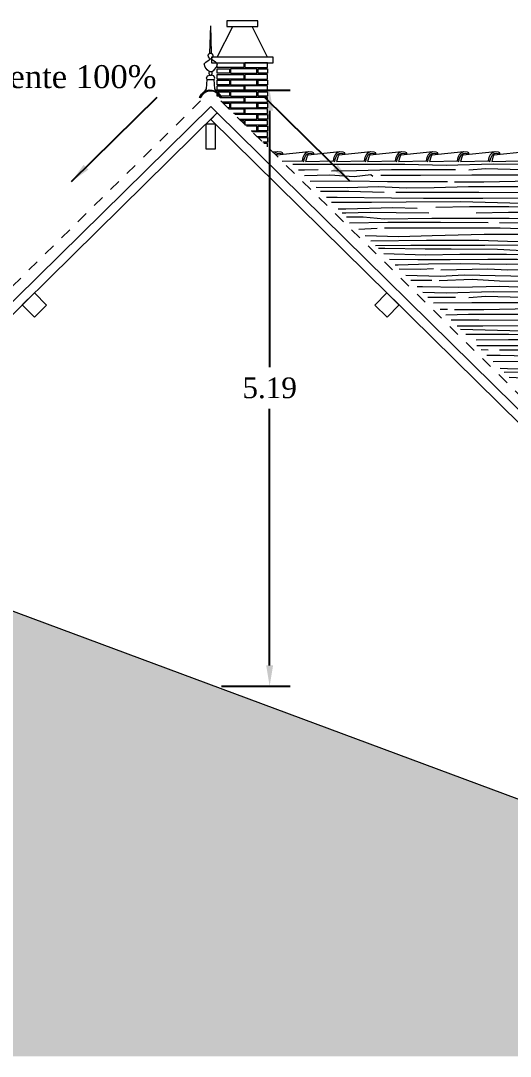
# Model space of a CAD drawing. Header units: millimetres. Extents: x -17502 to -16646, y 1856 to 2034.
# Drawn here: x -17155 to -17150.73, y 1872.05 to 1881.07 of the extents above; entities that cross this region are included whole.
import ezdxf

# ---------------------------------------------------------------- set-up
doc = ezdxf.new("R2010")
doc.units = ezdxf.units.MM
doc.linetypes.add('DASH10', pattern=[0.04167, 0.01389, -0.02778])
doc.layers.get('0').update_dxf_attribs({"lineweight": 9})
doc.layers.get('Defpoints').update_dxf_attribs({"lineweight": 9})
doc.layers.add('blocs', color=7, linetype='Continuous')
doc.layers.add('COUPE', color=7, linetype='Continuous', lineweight=9)
doc.styles.get("Standard").update_dxf_attribs({"font": 'times.ttf'})
doc.dimstyles.get("Standard").update_dxf_attribs({"dimtxt": 0.18, "dimasz": 0.18, "dimexe": 0.18, "dimexo": 0.0625, "dimgap": 0.09, "dimtad": 0, "dimtih": 1, "dimtoh": 1, "dimzin": 0, "dimdsep": 46, "dimtxsty": 'Standard', "dimcen": 0.09, "dimadec": 0, "dimazin": 0, "dimtfac": 1, "dimtofl": 0, "dimtmove": 0, "dimatfit": 3, "dimfxl": 1, "dimtolj": 1, "dimtzin": 0, "dimarcsym": 0})

# ---------------------------------------------------------------- blocks, each defined once
blk = doc.blocks.new('*D554')
at = {"color": 0, "lineweight": -2, "transparency": 16777216}
for p, q in [((-17153.2783, 1880.4683), (-17152.647, 1880.4683)), ((-17152.827, 1880.2883), (-17152.827, 1878.0543)), ((-17152.827, 1875.4566), (-17152.827, 1877.6906)), ((-17153.2478, 1875.2766), (-17152.647, 1875.2766))]:
    blk.add_line(p, q, dxfattribs=at)
at = {"color": 0, "lineweight": 9, "transparency": 16777216}
for points in [[(-17152.857, 1880.2883), (-17152.797, 1880.2883), (-17152.827, 1880.4683)], [(-17152.857, 1875.4566), (-17152.797, 1875.4566), (-17152.827, 1875.2766)]]:
    blk.add_solid(points, dxfattribs=at)
at = {"layer": 'Defpoints', "color": 0, "lineweight": 9, "transparency": 16777216}
for p in [(-17153.3408, 1880.4683), (-17153.3103, 1875.2766), (-17152.827, 1875.2766)]:
    blk.add_point(p, dxfattribs=at)
at = {"color": 0, "lineweight": 9, "transparency": 16777216, "insert": (-17152.827, 1877.8725), "char_height": 0.18, "attachment_point": 5}
blk.add_mtext('\\A1;5.19', dxfattribs=at)

msp = doc.modelspace()

# ---------------------------------------------------------------- hatches: boundary and pattern name
at = {"lineweight": 9}
msp.add_hatch(color=254, dxfattribs=at).paths.add_polyline_path([(-17161.199, 1876.5046), (-17158.559, 1876.5802), (-17156.4264, 1876.4334), (-17150.1943, 1874.1199), (-17148.8422, 1874.0592), (-17145.4643, 1873.9075), (-17143.6896, 1873.8002), (-17142.2179, 1873.7022), (-17142.2179, 1872.0515), (-17161.199, 1872.0515)])

# ---------------------------------------------------------------- linework, layer by layer
for points in [[(-17152.9301, 1881.0721), (-17153.1989, 1881.0721), (-17153.1989, 1881.0221), (-17152.9301, 1881.0221)], [(-17152.7957, 1880.7539), (-17153.3332, 1880.7539), (-17153.3332, 1880.7039), (-17152.7957, 1880.7039)], [(-17153.2832, 1880.7039), (-17153.0532, 1880.7039), (-17153.0532, 1880.6639), (-17153.2832, 1880.6639)], [(-17152.8457, 1880.7039), (-17153.0432, 1880.7039), (-17153.0432, 1880.6639), (-17152.8457, 1880.6639)], [(-17153.2832, 1880.6539), (-17153.1782, 1880.6539), (-17153.1782, 1880.6139), (-17153.2832, 1880.6139)], [(-17152.9382, 1880.6539), (-17153.1682, 1880.6539), (-17153.1682, 1880.6139), (-17152.9382, 1880.6139)], [(-17152.9282, 1880.6539), (-17152.8457, 1880.6539), (-17152.8457, 1880.6139), (-17152.9282, 1880.6139)], [(-17153.2832, 1880.6039), (-17153.0532, 1880.6039), (-17153.0532, 1880.5639), (-17153.2832, 1880.5639)], [(-17153.2832, 1880.5539), (-17153.1782, 1880.5539), (-17153.1782, 1880.5139), (-17153.2832, 1880.5139)], [(-17152.9382, 1880.5539), (-17153.1682, 1880.5539), (-17153.1682, 1880.5139), (-17152.9382, 1880.5139)], [(-17152.8457, 1880.6039), (-17153.0432, 1880.6039), (-17153.0432, 1880.5639), (-17152.8457, 1880.5639)], [(-17152.9282, 1880.5539), (-17152.8457, 1880.5539), (-17152.8457, 1880.5139), (-17152.9282, 1880.5139)], [(-17153.2832, 1880.5039), (-17153.0532, 1880.5039), (-17153.0532, 1880.4639), (-17153.2832, 1880.4639)], [(-17153.2832, 1880.4539), (-17153.1782, 1880.4539), (-17153.1782, 1880.4139), (-17153.2832, 1880.4139)], [(-17152.9382, 1880.4539), (-17153.1682, 1880.4539), (-17153.1682, 1880.4139), (-17152.9382, 1880.4139)], [(-17152.8457, 1880.5039), (-17153.0432, 1880.5039), (-17153.0432, 1880.4639), (-17152.8457, 1880.4639)], [(-17152.9282, 1880.4539), (-17152.8457, 1880.4539), (-17152.8457, 1880.4139), (-17152.9282, 1880.4139)], [(-17152.9382, 1880.3539), (-17153.1682, 1880.3539), (-17153.1682, 1880.3139), (-17152.9382, 1880.3139)], [(-17152.8457, 1880.4039), (-17153.0432, 1880.4039), (-17153.0432, 1880.3639), (-17152.8457, 1880.3639)], [(-17152.9282, 1880.3539), (-17152.8457, 1880.3539), (-17152.8457, 1880.3139), (-17152.9282, 1880.3139)], [(-17156.545, 1877.1735), (-17153.3408, 1880.3249), (-17153.2838, 1880.2688), (-17156.4346, 1877.1699)], [(-17150.1367, 1877.1735), (-17153.2838, 1880.2688), (-17153.3408, 1880.2127), (-17150.2471, 1877.1699)], [(-17152.8457, 1880.3039), (-17153.0432, 1880.3039), (-17153.0432, 1880.2639), (-17152.8457, 1880.2639)], [(-17152.9282, 1880.2539), (-17152.8457, 1880.2539), (-17152.8457, 1880.2139), (-17152.9282, 1880.2139)], [(-17153.3808, 1880.1734), (-17153.3008, 1880.1734), (-17153.3008, 1879.9534), (-17153.3808, 1879.9534)], [(-17152.8457, 1880.2039), (-17153.0432, 1880.2039), (-17153.0432, 1880.1639), (-17152.8457, 1880.1639)], [(-17152.9282, 1880.1539), (-17152.8457, 1880.1539), (-17152.8457, 1880.1139), (-17152.9282, 1880.1139)], [(-17154.7714, 1878.5952), (-17154.8784, 1878.4901), (-17154.9836, 1878.597), (-17154.8766, 1878.7022)], [(-17151.9102, 1878.5952), (-17151.8033, 1878.4901), (-17151.6981, 1878.597), (-17151.805, 1878.7022)]]:
    msp.add_lwpolyline(points, close=True, dxfattribs=at)
for points in [[(-17153.3967, 1880.4502), (-17153.3782, 1880.4775), (-17153.3725, 1880.5597), (-17153.3782, 1880.5703), (-17153.3676, 1880.5907), (-17153.3488, 1880.5972), (-17153.3541, 1880.6125), (-17153.3536, 1880.6215), (-17153.3507, 1880.6279), (-17153.3713, 1880.6429), (-17153.3902, 1880.6673), (-17153.3989, 1880.6959), (-17153.3835, 1880.711), (-17153.3548, 1880.7305), (-17153.3454, 1880.7386), (-17153.3511, 1880.7452), (-17153.3613, 1880.758), (-17153.3635, 1880.7712), (-17153.3535, 1880.7838), (-17153.349, 1880.7883), (-17153.3408, 1881.0283)], [(-17153.285, 1880.4502), (-17153.3035, 1880.4775), (-17153.3092, 1880.5597), (-17153.3035, 1880.5703), (-17153.3141, 1880.5907), (-17153.3329, 1880.5972), (-17153.3276, 1880.6125), (-17153.3281, 1880.6215), (-17153.3309, 1880.6279), (-17153.3104, 1880.6429), (-17153.2914, 1880.6673), (-17153.2828, 1880.6959), (-17153.2982, 1880.711), (-17153.3269, 1880.7305), (-17153.3362, 1880.7386), (-17153.3306, 1880.7452), (-17153.3204, 1880.758), (-17153.3182, 1880.7712), (-17153.3282, 1880.7838), (-17153.3327, 1880.7883), (-17153.3408, 1881.0283)], [(-17153.2832, 1880.7539), (-17153.1489, 1881.0221)], [(-17152.8457, 1880.7539), (-17152.9801, 1881.0221)], [(-17153.349, 1880.7883), (-17153.3327, 1880.7883)], [(-17153.3454, 1880.7386), (-17153.3362, 1880.7386)], [(-17153.3309, 1880.6279), (-17153.3507, 1880.6279)], [(-17153.3725, 1880.5597), (-17153.3092, 1880.5597)], [(-17153.3488, 1880.5972), (-17153.3329, 1880.5972)], [(-17153.2592, 1880.4039), (-17153.0532, 1880.4039), (-17153.0532, 1880.3639), (-17153.2432, 1880.3639)], [(-17153.233, 1880.3539), (-17153.1782, 1880.3539), (-17153.1782, 1880.3139), (-17153.1924, 1880.3139)], [(-17153.2788, 1880.2639), (-17153.2832, 1880.2639), (-17153.2832, 1880.2683)], [(-17153.1822, 1880.3039), (-17153.0532, 1880.3039), (-17153.0532, 1880.2639), (-17153.1415, 1880.2639)], [(-17153.0907, 1880.2139), (-17152.9382, 1880.2139), (-17152.9382, 1880.2539), (-17153.1314, 1880.2539)], [(-17153.0805, 1880.2039), (-17153.0532, 1880.2039), (-17153.0532, 1880.1771)], [(-17152.989, 1880.1139), (-17152.9382, 1880.1139), (-17152.9382, 1880.1539), (-17153.0297, 1880.1539)], [(-17152.9382, 1880.0639), (-17152.8457, 1880.0639), (-17152.8457, 1880.1039), (-17152.9788, 1880.1039)], [(-17152.928, 1880.0539), (-17152.8457, 1880.0539), (-17152.8457, 1880.0139), (-17152.8873, 1880.0139)], [(-17152.8457, 1879.973), (-17152.8457, 1880.0039), (-17152.8772, 1880.0039)], [(-17161.199, 1876.5046), (-17158.559, 1876.5802), (-17156.4264, 1876.4334), (-17150.1943, 1874.1199), (-17144.9616, 1873.885), (-17142.2179, 1873.7022), (-17142.2179, 1873.7022), (-17142.2179, 1873.7022)]]:
    msp.add_lwpolyline(points, dxfattribs=at)
at = {"layer": 'blocs', "lineweight": 9}
for points in [[(-17152.6245, 1879.8231), (-17152.5193, 1879.8235), (-17152.0996, 1879.8212), (-17151.6496, 1879.8235), (-17151.2864, 1879.8144), (-17150.8775, 1879.8258), (-17150.5326, 1879.8235), (-17148.8736, 1879.8152)], [(-17152.5743, 1879.7737), (-17152.5221, 1879.7729), (-17152.4039, 1879.775)], [(-17152.5227, 1879.7229), (-17152.3011, 1879.7294), (-17152.0899, 1879.7163), (-17151.9439, 1879.732), (-17151.9283, 1879.7189)], [(-17152.2871, 1879.7658), (-17152.0707, 1879.7684), (-17151.7631, 1879.7763), (-17151.518, 1879.7763), (-17151.3277, 1879.7763), (-17151.2052, 1879.7763)], [(-17151.8583, 1879.7268), (-17151.5116, 1879.7268), (-17151.0632, 1879.7294), (-17150.5262, 1879.7294), (-17148.8736, 1879.7185)], [(-17151.0889, 1879.7737), (-17150.9429, 1879.7841), (-17150.6249, 1879.7763), (-17148.8736, 1879.7698), (-17148.8736, 1879.7698)], [(-17152.4736, 1879.6746), (-17152.1109, 1879.6772), (-17151.7985, 1879.672), (-17151.5014, 1879.672), (-17151.2772, 1879.672)], [(-17152.4204, 1879.6222), (-17152.1471, 1879.6199), (-17151.8812, 1879.6277), (-17151.637, 1879.6173), (-17151.3919, 1879.6199), (-17151.0921, 1879.6277), (-17150.5655, 1879.6277), (-17148.8736, 1879.6115)], [(-17151.2146, 1879.6694), (-17150.9591, 1879.6694), (-17150.5498, 1879.6772), (-17148.8736, 1879.6756)], [(-17152.3835, 1879.586), (-17152.1369, 1879.586), (-17151.827, 1879.5781)], [(-17152.3306, 1879.5339), (-17152.2388, 1879.5364), (-17151.7649, 1879.5286), (-17151.4859, 1879.526), (-17150.9672, 1879.526), (-17150.6335, 1879.5286)], [(-17151.7279, 1879.5781), (-17151.376, 1879.5781), (-17151.0032, 1879.5781), (-17150.5183, 1879.5755), (-17148.8736, 1879.5665)], [(-17152.2881, 1879.4921), (-17151.9386, 1879.4921), (-17151.637, 1879.4947), (-17151.1625, 1879.4973), (-17150.7324, 1879.4843), (-17148.8736, 1879.479)], [(-17152.2287, 1879.4337), (-17152.1627, 1879.4322), (-17151.7535, 1879.4452), (-17151.5404, 1879.44)], [(-17151.3788, 1879.4478), (-17151.0842, 1879.453), (-17150.7427, 1879.453)], [(-17150.7427, 1879.453), (-17148.8736, 1879.4333)], [(-17152.1944, 1879.3999), (-17152.1621, 1879.3991), (-17151.9485, 1879.4042), (-17151.7248, 1879.4025), (-17151.4386, 1879.3974)], [(-17152.1582, 1879.3643), (-17152.012, 1879.3625), (-17151.8272, 1879.3465), (-17151.4114, 1879.3534), (-17150.7398, 1879.3511), (-17148.8396, 1879.35)], [(-17151.0267, 1879.3991), (-17150.7436, 1879.4042), (-17150.4503, 1879.4042), (-17148.8736, 1879.4002)], [(-17152.1316, 1879.3122), (-17151.7958, 1879.3168), (-17151.3367, 1879.3168), (-17150.9209, 1879.3145)], [(-17152.0489, 1879.2567), (-17151.8901, 1879.2643)], [(-17151.8248, 1879.2689), (-17151.3291, 1879.2666), (-17150.8174, 1879.2666), (-17150.4542, 1879.2572), (-17148.8736, 1879.2528)], [(-17150.8227, 1879.3145), (-17150.5623, 1879.3122), (-17148.8736, 1879.3105)], [(-17151.9933, 1879.2021), (-17151.7, 1879.1911), (-17151.4098, 1879.2003), (-17150.9553, 1879.2117), (-17150.6263, 1879.214), (-17148.8736, 1879.1969)], [(-17151.9449, 1879.1545), (-17151.9444, 1879.1545), (-17151.4601, 1879.1591), (-17151.0033, 1879.1591), (-17150.7543, 1879.1507), (-17148.8736, 1879.1443), (-17148.8736, 1879.1443)], [(-17151.9038, 1879.114), (-17151.5968, 1879.118), (-17151.1696, 1879.1157), (-17150.9503, 1879.118), (-17150.6213, 1879.1203), (-17150.5619, 1879.1248)], [(-17151.8788, 1879.0894), (-17151.8213, 1879.0906), (-17151.4695, 1879.0837), (-17151.2434, 1879.086), (-17150.8413, 1879.0814), (-17150.6769, 1879.0726), (-17148.8736, 1879.062), (-17148.8736, 1879.062)], [(-17151.8325, 1879.0449), (-17151.4693, 1879.0335), (-17151.1701, 1879.038), (-17150.7612, 1879.038), (-17148.8736, 1879.0236), (-17148.8736, 1879.0236)], [(-17151.7822, 1878.9944), (-17151.5353, 1878.9923), (-17151.2521, 1878.9923), (-17150.9231, 1878.9946), (-17150.6696, 1878.9946), (-17148.8736, 1878.9806)], [(-17151.7336, 1878.9466), (-17151.7057, 1878.9466), (-17151.4412, 1878.9536), (-17151.1602, 1878.9559), (-17150.998, 1878.9536), (-17150.7582, 1878.9513), (-17150.5549, 1878.9536), (-17148.8736, 1878.935), (-17148.8736, 1878.935)], [(-17151.6969, 1878.9104), (-17151.5122, 1878.9079), (-17151.398, 1878.9147)], [(-17151.334, 1878.901), (-17150.9251, 1878.9102), (-17150.7515, 1878.9033), (-17150.5231, 1878.9056), (-17148.8736, 1878.8848)], [(-17151.6405, 1878.855), (-17151.341, 1878.8462), (-17151.1308, 1878.8576), (-17150.7242, 1878.8485), (-17148.8736, 1878.8434)], [(-17151.5957, 1878.8109), (-17151.5647, 1878.8119), (-17151.4116, 1878.8119)], [(-17151.3477, 1878.8096), (-17151.0598, 1878.8211), (-17150.8223, 1878.8051), (-17148.8736, 1878.7994), (-17148.8736, 1878.7994)], [(-17151.5413, 1878.7574), (-17151.4939, 1878.7571), (-17151.1787, 1878.7503), (-17150.82, 1878.7594), (-17150.5048, 1878.7477), (-17148.8736, 1878.7462)], [(-17151.4905, 1878.7074), (-17151.2864, 1878.7022), (-17150.8775, 1878.7137), (-17150.5326, 1878.7114), (-17149.0099, 1878.7038)], [(-17151.4465, 1878.6642), (-17151.3277, 1878.6642), (-17151.2052, 1878.6642)], [(-17151.0889, 1878.6616), (-17150.9429, 1878.672), (-17150.6249, 1878.6642), (-17148.8736, 1878.6577), (-17148.8736, 1878.6577)], [(-17151.3969, 1878.6153), (-17151.0632, 1878.6173), (-17150.5262, 1878.6173), (-17148.8736, 1878.6064)], [(-17151.3405, 1878.5599), (-17151.2772, 1878.5599)], [(-17151.2146, 1878.5573), (-17150.9591, 1878.5573), (-17150.5498, 1878.5651), (-17148.8736, 1878.5635)], [(-17151.2903, 1878.5104), (-17151.0921, 1878.5156), (-17150.5655, 1878.5156), (-17149.1136, 1878.5017)], [(-17151.2451, 1878.466), (-17151.0032, 1878.466), (-17150.5183, 1878.4634), (-17148.8736, 1878.4544)], [(-17151.1922, 1878.4139), (-17150.9672, 1878.4139), (-17150.6335, 1878.4165)], [(-17151.163, 1878.3852), (-17151.1625, 1878.3852), (-17150.7324, 1878.3722), (-17148.8736, 1878.3669)], [(-17151.1174, 1878.3403), (-17151.0842, 1878.3409), (-17150.7427, 1878.3409)], [(-17151.0267, 1878.2912), (-17150.7436, 1878.2963), (-17150.4503, 1878.2963), (-17148.8736, 1878.2923)], [(-17150.7427, 1878.3409), (-17148.8736, 1878.3212)], [(-17151.0196, 1878.2441), (-17150.7398, 1878.2431), (-17148.8396, 1878.242)], [(-17150.9817, 1878.2069), (-17150.9209, 1878.2065)], [(-17150.8227, 1878.2065), (-17150.5623, 1878.2042), (-17148.8736, 1878.2025)], [(-17150.9327, 1878.1586), (-17150.8174, 1878.1586), (-17150.4542, 1878.1492), (-17148.8736, 1878.1448)], [(-17150.8774, 1878.1043), (-17150.6263, 1878.106), (-17148.8736, 1878.0889)], [(-17150.817, 1878.0448), (-17150.7543, 1878.0427), (-17149.0587, 1878.0369), (-17149.0587, 1878.0369)], [(-17150.7828, 1878.0112), (-17150.6213, 1878.0123), (-17150.5619, 1878.0169)], [(-17150.7389, 1877.968), (-17150.6769, 1877.9646), (-17148.8736, 1877.9541), (-17148.8736, 1877.9541)]]:
    msp.add_lwpolyline(points, dxfattribs=at)
at = {"layer": 'COUPE', "color": 7, "linetype": 'Continuous', "lineweight": 9}
for p, q in [((-17152.7547, 1879.9308), (-17152.798, 1879.926)), ((-17152.7865, 1879.9153), (-17152.7868, 1879.915)), ((-17152.7604, 1879.9308), (-17152.7865, 1879.9153)), ((-17152.7757, 1879.9041), (-17152.7623, 1879.9151)), ((-17152.7639, 1879.8997), (-17152.7667, 1879.8952)), ((-17152.4843, 1879.9308), (-17152.7639, 1879.8997)), ((-17152.7623, 1879.9151), (-17152.7408, 1879.9197)), ((-17152.7256, 1879.9283), (-17152.7547, 1879.9308)), ((-17152.7408, 1879.9197), (-17152.7253, 1879.9166)), ((-17152.7115, 1879.9226), (-17152.7256, 1879.9283)), ((-17152.7253, 1879.9166), (-17152.7135, 1879.9114)), ((-17152.7135, 1879.9114), (-17152.7115, 1879.9226)), ((-17152.526, 1879.9033), (-17152.537, 1879.8812)), ((-17152.5161, 1879.9153), (-17152.526, 1879.9033)), ((-17152.5221, 1879.8749), (-17152.5073, 1879.9025)), ((-17152.49, 1879.9308), (-17152.5161, 1879.9153)), ((-17152.5035, 1879.8837), (-17152.5133, 1879.8459)), ((-17152.5073, 1879.9025), (-17152.4919, 1879.9151)), ((-17152.4935, 1879.8997), (-17152.5035, 1879.8837)), ((-17152.2139, 1879.9308), (-17152.4935, 1879.8997)), ((-17152.4919, 1879.9151), (-17152.4704, 1879.9197)), ((-17152.4552, 1879.9283), (-17152.4843, 1879.9308)), ((-17152.4704, 1879.9197), (-17152.4549, 1879.9166)), ((-17152.4411, 1879.9226), (-17152.4552, 1879.9283)), ((-17152.4549, 1879.9166), (-17152.4431, 1879.9114)), ((-17152.4431, 1879.9114), (-17152.4411, 1879.9226)), ((-17152.2556, 1879.9033), (-17152.2666, 1879.8812)), ((-17152.2457, 1879.9153), (-17152.2556, 1879.9033)), ((-17152.2517, 1879.8749), (-17152.2369, 1879.9025)), ((-17152.2196, 1879.9308), (-17152.2457, 1879.9153)), ((-17152.2331, 1879.8837), (-17152.2429, 1879.8459)), ((-17152.2369, 1879.9025), (-17152.2215, 1879.9151)), ((-17152.2231, 1879.8997), (-17152.2331, 1879.8837)), ((-17151.9436, 1879.9308), (-17152.2231, 1879.8997)), ((-17152.2215, 1879.9151), (-17152.2, 1879.9197)), ((-17152.1848, 1879.9283), (-17152.2139, 1879.9308)), ((-17152.2, 1879.9197), (-17152.1845, 1879.9166)), ((-17152.1707, 1879.9226), (-17152.1848, 1879.9283)), ((-17152.1845, 1879.9166), (-17152.1727, 1879.9114)), ((-17152.1727, 1879.9114), (-17152.1707, 1879.9226)), ((-17151.9852, 1879.9033), (-17151.9962, 1879.8812)), ((-17151.9753, 1879.9153), (-17151.9852, 1879.9033)), ((-17151.9813, 1879.8749), (-17151.9665, 1879.9025)), ((-17151.9492, 1879.9308), (-17151.9753, 1879.9153)), ((-17151.9627, 1879.8837), (-17151.9725, 1879.8459)), ((-17151.9665, 1879.9025), (-17151.9511, 1879.9151)), ((-17151.9527, 1879.8997), (-17151.9627, 1879.8837)), ((-17151.6732, 1879.9308), (-17151.9527, 1879.8997)), ((-17151.9511, 1879.9151), (-17151.9296, 1879.9197)), ((-17151.9144, 1879.9283), (-17151.9436, 1879.9308)), ((-17151.9296, 1879.9197), (-17151.9141, 1879.9166)), ((-17151.9003, 1879.9226), (-17151.9144, 1879.9283)), ((-17151.9141, 1879.9166), (-17151.9023, 1879.9114)), ((-17151.9023, 1879.9114), (-17151.9003, 1879.9226)), ((-17151.7148, 1879.9033), (-17151.7258, 1879.8812)), ((-17151.7049, 1879.9153), (-17151.7148, 1879.9033)), ((-17151.711, 1879.8749), (-17151.6961, 1879.9025)), ((-17151.6788, 1879.9308), (-17151.7049, 1879.9153)), ((-17151.6923, 1879.8837), (-17151.7022, 1879.8459)), ((-17151.6961, 1879.9025), (-17151.6807, 1879.9151)), ((-17151.6823, 1879.8997), (-17151.6923, 1879.8837)), ((-17151.4028, 1879.9308), (-17151.6823, 1879.8997)), ((-17151.6807, 1879.9151), (-17151.6592, 1879.9197)), ((-17151.644, 1879.9283), (-17151.6732, 1879.9308)), ((-17151.6592, 1879.9197), (-17151.6437, 1879.9166)), ((-17151.6299, 1879.9226), (-17151.644, 1879.9283)), ((-17151.6437, 1879.9166), (-17151.6319, 1879.9114)), ((-17151.6319, 1879.9114), (-17151.6299, 1879.9226)), ((-17151.4444, 1879.9033), (-17151.4554, 1879.8812)), ((-17151.4345, 1879.9153), (-17151.4444, 1879.9033)), ((-17151.4406, 1879.8749), (-17151.4257, 1879.9025)), ((-17151.4084, 1879.9308), (-17151.4345, 1879.9153)), ((-17151.4219, 1879.8837), (-17151.4318, 1879.8459)), ((-17151.4257, 1879.9025), (-17151.4103, 1879.9151)), ((-17151.4119, 1879.8997), (-17151.4219, 1879.8837)), ((-17151.1324, 1879.9308), (-17151.4119, 1879.8997)), ((-17151.4103, 1879.9151), (-17151.3888, 1879.9197)), ((-17151.3736, 1879.9283), (-17151.4028, 1879.9308)), ((-17151.3888, 1879.9197), (-17151.3733, 1879.9166)), ((-17151.3595, 1879.9226), (-17151.3736, 1879.9283)), ((-17151.3733, 1879.9166), (-17151.3615, 1879.9114)), ((-17151.3615, 1879.9114), (-17151.3595, 1879.9226)), ((-17151.174, 1879.9033), (-17151.185, 1879.8812)), ((-17151.1641, 1879.9153), (-17151.174, 1879.9033)), ((-17151.1702, 1879.8749), (-17151.1553, 1879.9025)), ((-17151.138, 1879.9308), (-17151.1641, 1879.9153)), ((-17151.1515, 1879.8837), (-17151.1614, 1879.8459)), ((-17151.1553, 1879.9025), (-17151.1399, 1879.9151)), ((-17151.1415, 1879.8997), (-17151.1515, 1879.8837)), ((-17150.862, 1879.9308), (-17151.1415, 1879.8997)), ((-17151.1399, 1879.9151), (-17151.1184, 1879.9197)), ((-17151.1032, 1879.9283), (-17151.1324, 1879.9308)), ((-17151.1184, 1879.9197), (-17151.1029, 1879.9166)), ((-17151.0891, 1879.9226), (-17151.1032, 1879.9283)), ((-17151.1029, 1879.9166), (-17151.0911, 1879.9114)), ((-17151.0911, 1879.9114), (-17151.0891, 1879.9226)), ((-17150.9036, 1879.9033), (-17150.9146, 1879.8812)), ((-17150.8937, 1879.9153), (-17150.9036, 1879.9033)), ((-17150.8998, 1879.8749), (-17150.8849, 1879.9025)), ((-17150.8676, 1879.9308), (-17150.8937, 1879.9153)), ((-17150.8811, 1879.8837), (-17150.891, 1879.8459)), ((-17150.8849, 1879.9025), (-17150.8695, 1879.9151)), ((-17150.8711, 1879.8997), (-17150.8811, 1879.8837)), ((-17150.5916, 1879.9308), (-17150.8711, 1879.8997)), ((-17150.8695, 1879.9151), (-17150.848, 1879.9197)), ((-17150.8328, 1879.9283), (-17150.862, 1879.9308)), ((-17150.848, 1879.9197), (-17150.8325, 1879.9166)), ((-17150.8187, 1879.9226), (-17150.8328, 1879.9283)), ((-17150.8325, 1879.9166), (-17150.8207, 1879.9114)), ((-17150.8207, 1879.9114), (-17150.8187, 1879.9226)), ((-17152.7179, 1879.8472), (-17152.5389, 1879.8507)), ((-17152.537, 1879.8812), (-17152.5446, 1879.8507)), ((-17152.5389, 1879.8507), (-17152.5286, 1879.8459)), ((-17152.5286, 1879.8459), (-17152.5221, 1879.8749)), ((-17152.5133, 1879.8459), (-17152.2685, 1879.8507)), ((-17152.2666, 1879.8812), (-17152.2742, 1879.8507)), ((-17152.2685, 1879.8507), (-17152.2582, 1879.8459)), ((-17152.2582, 1879.8459), (-17152.2517, 1879.8749)), ((-17152.2429, 1879.8459), (-17151.9981, 1879.8507)), ((-17151.9962, 1879.8812), (-17152.0038, 1879.8507)), ((-17151.9981, 1879.8507), (-17151.9878, 1879.8459)), ((-17151.9878, 1879.8459), (-17151.9813, 1879.8749)), ((-17151.9725, 1879.8459), (-17151.7277, 1879.8507)), ((-17151.7258, 1879.8812), (-17151.7334, 1879.8507)), ((-17151.7277, 1879.8507), (-17151.7174, 1879.8459)), ((-17151.7174, 1879.8459), (-17151.711, 1879.8749)), ((-17151.7022, 1879.8459), (-17151.4573, 1879.8507)), ((-17151.4554, 1879.8812), (-17151.463, 1879.8507)), ((-17151.4573, 1879.8507), (-17151.447, 1879.8459)), ((-17151.447, 1879.8459), (-17151.4406, 1879.8749)), ((-17151.4318, 1879.8459), (-17151.1869, 1879.8507)), ((-17151.185, 1879.8812), (-17151.1926, 1879.8507)), ((-17151.1869, 1879.8507), (-17151.1766, 1879.8459)), ((-17151.1766, 1879.8459), (-17151.1702, 1879.8749)), ((-17151.1614, 1879.8459), (-17150.9165, 1879.8507)), ((-17150.9146, 1879.8812), (-17150.9222, 1879.8507)), ((-17150.9165, 1879.8507), (-17150.9062, 1879.8459)), ((-17150.9062, 1879.8459), (-17150.8998, 1879.8749)), ((-17150.891, 1879.8459), (-17150.6461, 1879.8507))]:
    msp.add_line(p, q, dxfattribs=at)
msp.add_lwpolyline([(-17153.2481, 1880.4042), (-17153.2574, 1880.4006), (-17153.2689, 1880.4216), (-17153.2855, 1880.439), (-17153.306, 1880.4514), (-17153.3291, 1880.4581), (-17153.3531, 1880.4587), (-17153.3764, 1880.453), (-17153.3974, 1880.4414), (-17153.4147, 1880.4248), (-17153.4272, 1880.4043), (-17153.4287, 1880.4006), (-17153.4381, 1880.4042), (-17153.4363, 1880.4083), (-17153.4225, 1880.4311), (-17153.4033, 1880.4495), (-17153.38, 1880.4623), (-17153.3541, 1880.4686), (-17153.3275, 1880.468), (-17153.302, 1880.4606), (-17153.2792, 1880.4468), (-17153.2609, 1880.4275), (-17153.2481, 1880.4042)], close=True, dxfattribs=at)
at = {"layer": 'COUPE', "color": 7, "linetype": 'DASH10', "lineweight": 9}
for points in [[(-17156.3522, 1877.4982), (-17153.4104, 1880.3915)], [(-17150.3295, 1877.4982), (-17153.2713, 1880.3915)]]:
    msp.add_lwpolyline(points, dxfattribs=at)

# ---------------------------------------------------------------- texts
at = {"lineweight": 9, "insert": (-17155.2639, 1880.6849), "char_height": 0.2, "width": 6.944155, "attachment_point": 1}
msp.add_mtext('Pente 100%', dxfattribs=at)

# ---------------------------------------------------------------- dimensions: what is measured, and where the dimension line sits
at = {"lineweight": 9}
dim = msp.add_linear_dim(base=(-17152.827, 1875.2766), p1=(-17153.3408, 1880.4683), p2=(-17153.3103, 1875.2766), angle=90, dimstyle='Standard', dxfattribs=at)
dim.commit()
dim.dimension.update_dxf_attribs({"geometry": '*D554', "text_midpoint": (-17152.827, 1877.8725)})

# ---------------------------------------------------------------- leaders
for points in [[(-17154.556, 1879.6702), (-17153.8085, 1880.4054)], [(-17152.1257, 1879.6702), (-17152.8732, 1880.4054)]]:
    msp.add_leader(points, dimstyle='Standard', dxfattribs=at)

doc.saveas('drawing.dxf')
